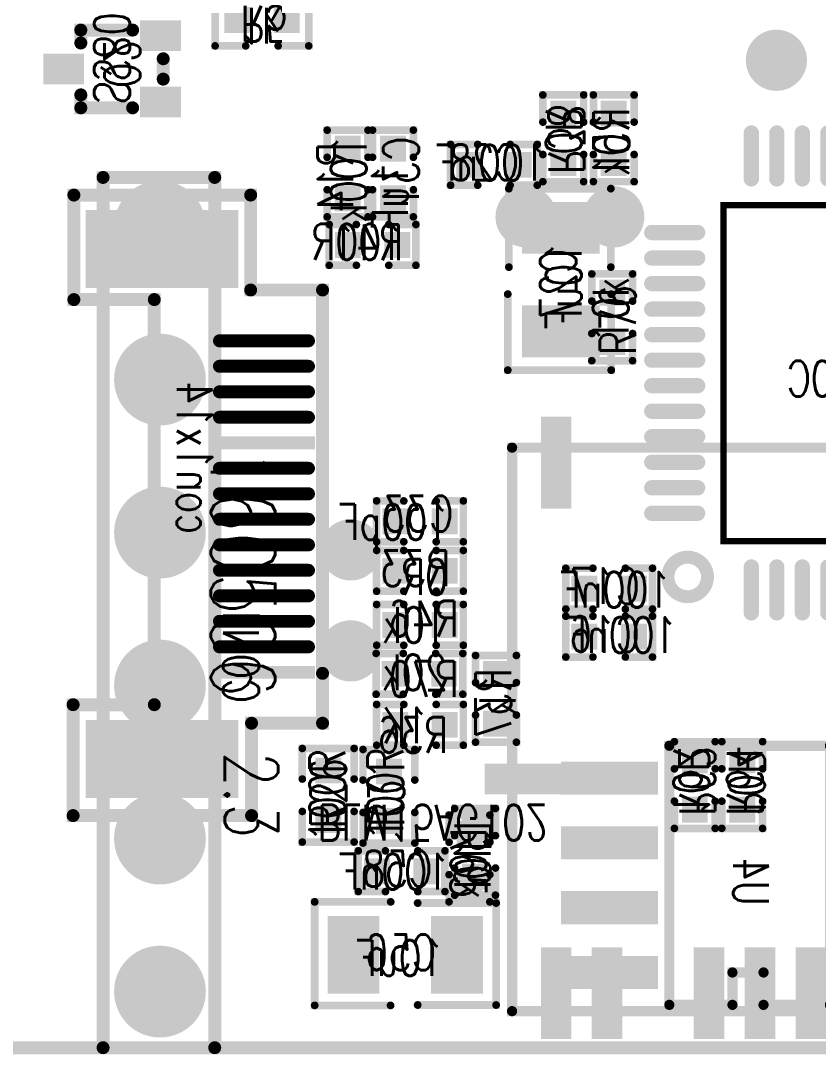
# Model space of a CAD drawing. Extents: x -6.6 to 41.3, y -7.6 to 70.2.
# Drawn here: x 1.83 to 17.47, y -6.35 to 13.92 of the extents above; entities that cross this region are included whole.
import ezdxf

# ---------------------------------------------------------------- set-up
doc = ezdxf.new("R2010")
doc.units = 0
for name, color, linetype in [('ATTRIBUTE_01', 176, 'CONTINUOUS'), ('ATTRIBUTE_04', 176, 'CONTINUOUS'), ('BOARD_OUTLINE_00', 254, 'CONTINUOUS'), ('DRIL_NPLTE_THRU_01', 176, 'CONTINUOUS'), ('DRIL_NPLTE_THRU_03', 23, 'CONTINUOUS'), ('DRIL_NPLTE_THRU_04', 96, 'CONTINUOUS'), ('DRIL_PLTE_THRU_01', 176, 'CONTINUOUS'), ('DRIL_PLTE_THRU_03', 23, 'CONTINUOUS'), ('DRIL_PLTE_THRU_04', 96, 'CONTINUOUS'), ('PADS_BOT', 3, 'CONTINUOUS'), ('PADS_INNER', 254, 'CONTINUOUS'), ('PADS_TOP', 254, 'CONTINUOUS'), ('PART_BOT_2DLINE_00', 4, 'CONTINUOUS'), ('PART_BOT_2DLINE_01', 6, 'CONTINUOUS'), ('PART_NAME_01', 176, 'CONTINUOUS'), ('PART_NAME_04', 176, 'CONTINUOUS'), ('PART_TOP_2DLINE_00', 2, 'CONTINUOUS'), ('PART_TOP_2DLINE_126', 2, 'CONTINUOUS'), ('TEXT_126', 1, 'CONTINUOUS')]:
    doc.layers.add(name, color=color, linetype=linetype)
doc.styles.add('W0$1', font='simplex', dxfattribs={"width": 0.75})
doc.styles.add('W0$15', font='simplex', dxfattribs={"width": 0.75})

# ---------------------------------------------------------------- blocks, each defined once
blk = doc.blocks.new('BOARD_140')
at = {"layer": 'BOARD_OUTLINE_00', "const_width": 0.254}
blk.add_lwpolyline([(-5.8, 2.92), (-5.8, -23.81), (-5.1, -23.81), (-5.1, -30.89), (-5.3, -30.89), (-5.3, -47.68), (-5.8, -48.18), (-5.8, -52.88), (-5.3, -53.38), (-5.3, -67.1), (29.7, -67.1), (29.7, -53.38), (30.3, -52.782), (30.3, -48.18), (29.7, -47.58), (29.7, -30.87), (29.53, -30.87), (29.53, -23.87), (30.3, -23.87), (30.3, 2.92)], dxfattribs=at)
blk = doc.blocks.new('SMOOTH_0$254')
at = {"const_width": 0.127}
blk.add_lwpolyline([(-0.0635, 0, 1), (0.0635, 0, 1)], format="xyb", close=True, dxfattribs=at)
blk = doc.blocks.new('PART_BODY_BOT_3')
at = {"layer": 'PART_BOT_2DLINE_01', "const_width": 0.254}
blk.add_lwpolyline([(-0.02032, 1.64846), (7.49554, 1.64846), (7.49554, 0.23876), (9.35736, 0.23876), (9.35736, -3.22834), (7.30758, -3.22834), (7.30758, -1.651), (-0.635, -1.651), (-0.635, -3.24358), (-2.80924, -3.24358), (-2.80924, 0.25654), (-0.99822, 0.25654), (-0.99822, 1.64846), (-0.02032, 1.64846)], dxfattribs=at)
at = {"layer": 'PART_BOT_2DLINE_01'}
for p in [(-0.99822, 1.64846), (-0.02032, 1.64846), (-0.02032, 1.64846), (7.49554, 1.64846), (-2.80924, 0.25654), (-0.99822, 0.25654), (7.49554, 0.23876), (9.35736, 0.23876), (-0.635, -1.651), (7.30758, -1.651), (-2.80924, -3.24358), (-0.635, -3.24358), (7.30758, -3.22834), (9.35736, -3.22834)]:
    blk.add_blockref('SMOOTH_0$254', p, dxfattribs=at)
blk = doc.blocks.new('DRIL_HOLE_0')
blk.add_lwpolyline([(0, 0, 1), (0, 0, 1)], format="xyb", close=True)
blk = doc.blocks.new('PAD_0')
blk.add_lwpolyline([(0, 0, 1), (0, 0, 1)], format="xyb", close=True)
blk = doc.blocks.new('PAD_1')
at = {"const_width": 0.254}
blk.add_lwpolyline([(-1, 0), (1, 0)], dxfattribs=at)
blk = doc.blocks.new('STK_BOT_14')
at = {"layer": 'DRIL_PLTE_THRU_01'}
blk.add_blockref('DRIL_HOLE_0', (0, 0), dxfattribs=at)
at = {"layer": 'DRIL_PLTE_THRU_03'}
blk.add_blockref('DRIL_HOLE_0', (0, 0), dxfattribs=at)
at = {"layer": 'DRIL_PLTE_THRU_04'}
blk.add_blockref('DRIL_HOLE_0', (0, 0), dxfattribs=at)
at = {"layer": 'PADS_BOT', "rotation": 90}
blk.add_blockref('PAD_1', (0, 0), dxfattribs=at)
at = {"layer": 'PADS_INNER'}
blk.add_blockref('PAD_0', (0, 0), dxfattribs=at)
at = {"layer": 'PADS_TOP'}
blk.add_blockref('PAD_0', (0, 0), dxfattribs=at)
blk = doc.blocks.new('PAD_2')
at = {"const_width": 0.127}
blk.add_lwpolyline([(-0.873, -0.0635), (0.873, -0.0635, 1), (0.873, 0.0635), (-0.873, 0.0635, 1)], format="xyb", close=True, dxfattribs=at)
blk = doc.blocks.new('STK_BOT_13')
at = {"layer": 'DRIL_PLTE_THRU_01'}
blk.add_blockref('DRIL_HOLE_0', (0, 0), dxfattribs=at)
at = {"layer": 'DRIL_PLTE_THRU_03'}
blk.add_blockref('DRIL_HOLE_0', (0, 0), dxfattribs=at)
at = {"layer": 'DRIL_PLTE_THRU_04'}
blk.add_blockref('DRIL_HOLE_0', (0, 0), dxfattribs=at)
at = {"layer": 'PADS_BOT', "rotation": 90}
blk.add_blockref('PAD_2', (0, 0), dxfattribs=at)
at = {"layer": 'PADS_INNER'}
blk.add_blockref('PAD_0', (0, 0), dxfattribs=at)
at = {"layer": 'PADS_TOP'}
blk.add_blockref('PAD_0', (0, 0), dxfattribs=at)
blk = doc.blocks.new('PAD_3')
at = {"const_width": 1.524}
blk.add_lwpolyline([(-1.5, 0), (1.5, 0)], dxfattribs=at)
blk = doc.blocks.new('STK_BOT_15')
at = {"layer": 'DRIL_PLTE_THRU_01'}
blk.add_blockref('DRIL_HOLE_0', (0, 0), dxfattribs=at)
at = {"layer": 'DRIL_PLTE_THRU_03'}
blk.add_blockref('DRIL_HOLE_0', (0, 0), dxfattribs=at)
at = {"layer": 'DRIL_PLTE_THRU_04'}
blk.add_blockref('DRIL_HOLE_0', (0, 0), dxfattribs=at)
at = {"layer": 'PADS_BOT', "rotation": 90}
blk.add_blockref('PAD_3', (0, 0), dxfattribs=at)
at = {"layer": 'PADS_INNER'}
blk.add_blockref('PAD_0', (0, 0), dxfattribs=at)
at = {"layer": 'PADS_TOP'}
blk.add_blockref('PAD_0', (0, 0), dxfattribs=at)
blk = doc.blocks.new('SYM_BOT_5')
for name, p in [('PART_BODY_BOT_3', (0, 0)), ('STK_BOT_14', (0, 0.5)), ('STK_BOT_14', (4.5, 0.5)), ('STK_BOT_13', (0.5, 0.5)), ('STK_BOT_13', (1, 0.5)), ('STK_BOT_13', (1.5, 0.5)), ('STK_BOT_13', (2, 0.5)), ('STK_BOT_13', (2.5, 0.5)), ('STK_BOT_13', (3, 0.5)), ('STK_BOT_13', (3.5, 0.5)), ('STK_BOT_13', (4, 0.5)), ('STK_BOT_13', (5, 0.5)), ('STK_BOT_13', (5.5, 0.5)), ('STK_BOT_13', (6, 0.5)), ('STK_BOT_13', (6.5, 0.5)), ('STK_BOT_15', (-1.7, -1.5)), ('STK_BOT_15', (8.3, -1.5))]:
    blk.add_blockref(name, p)
blk = doc.blocks.new('PART_BOT_0')
blk.add_blockref('SYM_BOT_5', (0, 0))
at = {"layer": 'ATTRIBUTE_04', "style": 'W0$1', "width": 0.75}
blk.add_text('con1x14', height=0.7, dxfattribs=at).set_placement((2.71, -1.21))
at = {"layer": 'PART_NAME_04', "style": 'W0$1', "width": 0.75}
blk.add_text('CON1', height=0.7, dxfattribs=at).set_placement((-0.6, -0.3))
blk = doc.blocks.new('SMOOTH_0$15')
at = {"const_width": 0.075}
blk.add_lwpolyline([(-0.0375, 0, 1), (0.0375, 0, 1)], format="xyb", close=True, dxfattribs=at)
blk = doc.blocks.new('PART_BODY_BOT_8')
at = {"layer": 'PART_BOT_2DLINE_00', "const_width": 0.15}
for points in [[(-0.3175, 0.4), (-0.85, 0.4), (-0.85, -0.4), (-0.3175, -0.4)], [(0.3175, 0.4), (0.85, 0.4), (0.85, -0.4), (0.3175, -0.4)]]:
    blk.add_lwpolyline(points, dxfattribs=at)
at = {"layer": 'PART_BOT_2DLINE_00'}
for p in [(-0.85, 0.4), (-0.3175, 0.4), (0.3175, 0.4), (0.85, 0.4), (-0.85, -0.4), (-0.3175, -0.4), (0.3175, -0.4), (0.85, -0.4)]:
    blk.add_blockref('SMOOTH_0$15', p, dxfattribs=at)
blk = doc.blocks.new('PAD_8')
at = {"const_width": 0.508}
blk.add_lwpolyline([(-0.254, 0), (0.254, 0)], dxfattribs=at)
blk = doc.blocks.new('STK_BOT_9')
at = {"layer": 'DRIL_PLTE_THRU_01'}
blk.add_blockref('DRIL_HOLE_0', (0, 0), dxfattribs=at)
at = {"layer": 'DRIL_PLTE_THRU_03'}
blk.add_blockref('DRIL_HOLE_0', (0, 0), dxfattribs=at)
at = {"layer": 'DRIL_PLTE_THRU_04'}
blk.add_blockref('DRIL_HOLE_0', (0, 0), dxfattribs=at)
at = {"layer": 'PADS_BOT'}
blk.add_blockref('PAD_8', (0, 0), dxfattribs=at)
at = {"layer": 'PADS_INNER'}
blk.add_blockref('PAD_0', (0, 0), dxfattribs=at)
at = {"layer": 'PADS_TOP'}
blk.add_blockref('PAD_0', (0, 0), dxfattribs=at)
blk = doc.blocks.new('SYM_BOT_10')
for name, p in [('PART_BODY_BOT_8', (0, 0)), ('STK_BOT_9', (-0.485, 0)), ('STK_BOT_9', (0.485, 0))]:
    blk.add_blockref(name, p)
blk = doc.blocks.new('PART_BOT_6')
blk.add_blockref('SYM_BOT_10', (0, 0))
at = {"layer": 'ATTRIBUTE_04', "style": 'W0$1', "width": 0.75}
blk.add_text('100nF', height=0.7, dxfattribs=at).set_placement((-1.34, -0.32))
at = {"layer": 'PART_NAME_04', "style": 'W0$1', "width": 0.75}
blk.add_text('C16', height=0.7, dxfattribs=at).set_placement((-0.6, -0.3))
blk = doc.blocks.new('PART_BOT_7')
blk.add_blockref('SYM_BOT_10', (0, 0))
at = {"layer": 'ATTRIBUTE_04', "style": 'W0$1', "width": 0.75}
blk.add_text('100nF', height=0.7, dxfattribs=at).set_placement((-1.22, -0.37))
at = {"layer": 'PART_NAME_04', "style": 'W0$1', "width": 0.75}
blk.add_text('C17', height=0.7, dxfattribs=at).set_placement((-0.6, -0.3))
blk = doc.blocks.new('PART_BOT_10')
blk.add_blockref('SYM_BOT_10', (0, 0))
at = {"layer": 'ATTRIBUTE_04', "style": 'W0$1', "width": 0.75}
blk.add_text('100nF', height=0.7, dxfattribs=at).set_placement((-1.04, -0.31))
at = {"layer": 'PART_NAME_04', "style": 'W0$1', "width": 0.75}
blk.add_text('C28', height=0.7, dxfattribs=at).set_placement((-0.49, -0.3))
blk = doc.blocks.new('PART_BOT_13')
blk.add_blockref('SYM_BOT_10', (0, 0))
at = {"layer": 'ATTRIBUTE_04', "style": 'W0$1', "width": 0.75}
blk.add_text('1uF', height=0.7, rotation=180, dxfattribs=at).set_placement((0.2, 0.29))
at = {"layer": 'PART_NAME_04', "style": 'W0$1', "width": 0.75}
blk.add_text('C31', height=0.7, rotation=180, dxfattribs=at).set_placement((0.72, 0.51))
blk = doc.blocks.new('PART_BOT_15')
blk.add_blockref('SYM_BOT_10', (0, 0))
at = {"layer": 'ATTRIBUTE_04', "style": 'W0$1', "width": 0.75}
blk.add_text('100pF', height=0.7, rotation=180, dxfattribs=at).set_placement((0.59, 0.36))
at = {"layer": 'PART_NAME_04', "style": 'W0$1', "width": 0.75}
blk.add_text('C33', height=0.7, rotation=180, dxfattribs=at).set_placement((0.65, 0.2))
blk = doc.blocks.new('PART_BODY_TOP_11')
at = {"layer": 'PART_TOP_2DLINE_00', "const_width": 0.15}
for points in [[(-0.3175, 0.508), (-0.9175, 0.508), (-0.9175, -0.508), (-0.3175, -0.508)], [(0.3175, 0.508), (0.9175, 0.508), (0.9175, -0.508), (0.3175, -0.508)]]:
    blk.add_lwpolyline(points, dxfattribs=at)
at = {"layer": 'PART_TOP_2DLINE_00'}
for p in [(-0.9175, 0.508), (-0.3175, 0.508), (0.3175, 0.508), (0.9175, 0.508), (-0.9175, -0.508), (-0.3175, -0.508), (0.3175, -0.508), (0.9175, -0.508)]:
    blk.add_blockref('SMOOTH_0$15', p, dxfattribs=at)
blk = doc.blocks.new('STK_TOP_9')
at = {"layer": 'DRIL_PLTE_THRU_01'}
blk.add_blockref('DRIL_HOLE_0', (0, 0), dxfattribs=at)
at = {"layer": 'DRIL_PLTE_THRU_03'}
blk.add_blockref('DRIL_HOLE_0', (0, 0), dxfattribs=at)
at = {"layer": 'DRIL_PLTE_THRU_04'}
blk.add_blockref('DRIL_HOLE_0', (0, 0), dxfattribs=at)
at = {"layer": 'PADS_BOT'}
blk.add_blockref('PAD_0', (0, 0), dxfattribs=at)
at = {"layer": 'PADS_INNER'}
blk.add_blockref('PAD_0', (0, 0), dxfattribs=at)
at = {"layer": 'PADS_TOP'}
blk.add_blockref('PAD_8', (0, 0), dxfattribs=at)
blk = doc.blocks.new('SYM_TOP_13')
for name, p in [('PART_BODY_TOP_11', (0, 0)), ('STK_TOP_9', (-0.485, 0)), ('STK_TOP_9', (0.485, 0))]:
    blk.add_blockref(name, p)
blk = doc.blocks.new('PART_TOP_37')
blk.add_blockref('SYM_TOP_13', (0, 0))
at = {"layer": 'ATTRIBUTE_01', "style": 'W0$1', "width": 0.75}
blk.add_text('100R', height=0.7, rotation=180, dxfattribs=at).set_placement((0.92, 0.33))
at = {"layer": 'PART_NAME_01', "style": 'W0$1', "width": 0.75}
blk.add_text('R26', height=0.7, rotation=180, dxfattribs=at).set_placement((0.65, 0.35))
blk = doc.blocks.new('PART_TOP_38')
blk.add_blockref('SYM_TOP_13', (0, 0))
at = {"layer": 'ATTRIBUTE_01', "style": 'W0$1', "width": 0.75}
blk.add_text('100R', height=0.7, rotation=180, dxfattribs=at).set_placement((0.87, 0.28))
at = {"layer": 'PART_NAME_01', "style": 'W0$1', "width": 0.75}
blk.add_text('R31', height=0.7, rotation=180, dxfattribs=at).set_placement((0.6, 0.3))
blk = doc.blocks.new('PART_BODY_BOT_11')
at = {"layer": 'PART_BOT_2DLINE_00', "const_width": 0.15}
for points in [[(-0.3175, 0.508), (-0.9175, 0.508), (-0.9175, -0.508), (-0.3175, -0.508)], [(0.3175, 0.508), (0.9175, 0.508), (0.9175, -0.508), (0.3175, -0.508)]]:
    blk.add_lwpolyline(points, dxfattribs=at)
at = {"layer": 'PART_BOT_2DLINE_00'}
for p in [(-0.9175, 0.508), (-0.3175, 0.508), (0.3175, 0.508), (0.9175, 0.508), (-0.9175, -0.508), (-0.3175, -0.508), (0.3175, -0.508), (0.9175, -0.508)]:
    blk.add_blockref('SMOOTH_0$15', p, dxfattribs=at)
blk = doc.blocks.new('SYM_BOT_13')
for name, p in [('PART_BODY_BOT_11', (0, 0)), ('STK_BOT_9', (-0.485, 0)), ('STK_BOT_9', (0.485, 0))]:
    blk.add_blockref(name, p)
blk = doc.blocks.new('PART_BOT_39')
blk.add_blockref('SYM_BOT_13', (0, 0))
at = {"layer": 'ATTRIBUTE_04', "style": 'W0$1', "width": 0.75}
blk.add_text('1k', height=0.7, rotation=180, dxfattribs=at).set_placement((0.45, 0.24))
at = {"layer": 'PART_NAME_04', "style": 'W0$1', "width": 0.75}
blk.add_text('R5', height=0.7, rotation=180, dxfattribs=at).set_placement((0.42, 0.28))
blk = doc.blocks.new('SMOOTH_0$2')
at = {"const_width": 0.1}
blk.add_lwpolyline([(-0.05, 0, 1), (0.05, 0, 1)], format="xyb", close=True, dxfattribs=at)
blk = doc.blocks.new('PART_BODY_BOT_15')
at = {"layer": 'PART_BOT_2DLINE_00', "const_width": 0.2}
blk.add_lwpolyline([(-2.54, -1.55), (2.54, -1.55), (2.54, 1.6), (-2.54, 1.6), (-2.54, 0.2976), (-1.905, 0.2976), (-1.905, -0.312), (-2.54, -0.312)], close=True, dxfattribs=at)
at = {"layer": 'PART_BOT_2DLINE_00'}
for p in [(-2.54, 1.6), (2.54, 1.6), (-2.54, 0.2976), (-1.905, 0.2976), (-2.54, -0.312), (-1.905, -0.312), (-2.54, -1.55), (2.54, -1.55)]:
    blk.add_blockref('SMOOTH_0$2', p, dxfattribs=at)
blk = doc.blocks.new('PAD_11')
at = {"const_width": 0.65}
blk.add_lwpolyline([(-0.95, 0), (0.95, 0)], dxfattribs=at)
blk = doc.blocks.new('STK_BOT_31')
at = {"layer": 'DRIL_NPLTE_THRU_01'}
blk.add_blockref('DRIL_HOLE_0', (0, 0), dxfattribs=at)
at = {"layer": 'DRIL_NPLTE_THRU_03'}
blk.add_blockref('DRIL_HOLE_0', (0, 0), dxfattribs=at)
at = {"layer": 'DRIL_NPLTE_THRU_04'}
blk.add_blockref('DRIL_HOLE_0', (0, 0), dxfattribs=at)
at = {"layer": 'PADS_BOT', "rotation": 90}
blk.add_blockref('PAD_11', (0, 0), dxfattribs=at)
at = {"layer": 'PADS_INNER'}
blk.add_blockref('PAD_0', (0, 0), dxfattribs=at)
at = {"layer": 'PADS_TOP'}
blk.add_blockref('PAD_0', (0, 0), dxfattribs=at)
blk = doc.blocks.new('SYM_BOT_17')
for name, p in [('STK_BOT_31', (-1.905, 2.725)), ('STK_BOT_31', (-0.635, 2.725)), ('STK_BOT_31', (0.635, 2.725)), ('STK_BOT_31', (1.905, 2.725)), ('PART_BODY_BOT_15', (0, 0)), ('STK_BOT_31', (-1.905, -2.725)), ('STK_BOT_31', (-0.635, -2.725)), ('STK_BOT_31', (0.635, -2.725)), ('STK_BOT_31', (1.905, -2.725))]:
    blk.add_blockref(name, p)
blk = doc.blocks.new('PART_BOT_42')
blk.add_blockref('SYM_BOT_17', (0, 0))
at = {"layer": 'PART_NAME_04', "style": 'W0$1', "width": 0.75}
blk.add_text('U4', height=0.7, dxfattribs=at).set_placement((-0.6, -0.3))
blk = doc.blocks.new('SMOOTH_0$125')
at = {"const_width": 0.0625}
blk.add_lwpolyline([(-0.03125, 0, 1), (0.03125, 0, 1)], format="xyb", close=True, dxfattribs=at)
blk = doc.blocks.new('PART_BODY_BOT_18')
at = {"layer": 'PART_BOT_2DLINE_00', "const_width": 0.254}
blk.add_lwpolyline([(-4.388, 4, 1), (-3.612, 4, 1)], format="xyb", close=True, dxfattribs=at)
at = {"layer": 'PART_BOT_2DLINE_00', "const_width": 0.125}
blk.add_lwpolyline([(-3.3, 3.3), (3.3, 3.3), (3.3, -3.29), (-3.3, -3.29)], close=True, dxfattribs=at)
at = {"layer": 'PART_BOT_2DLINE_00'}
for p in [(-3.3, 3.3), (3.3, 3.3), (-3.3, -3.29), (3.3, -3.29)]:
    blk.add_blockref('SMOOTH_0$125', p, dxfattribs=at)
blk = doc.blocks.new('PAD_14')
at = {"const_width": 0.15}
blk.add_lwpolyline([(-0.45, -0.075), (0.45, -0.075, 1), (0.45, 0.075), (-0.45, 0.075, 1)], format="xyb", close=True, dxfattribs=at)
blk = doc.blocks.new('STK_BOT_137')
at = {"layer": 'DRIL_PLTE_THRU_01'}
blk.add_blockref('DRIL_HOLE_0', (0, 0), dxfattribs=at)
at = {"layer": 'DRIL_PLTE_THRU_03'}
blk.add_blockref('DRIL_HOLE_0', (0, 0), dxfattribs=at)
at = {"layer": 'DRIL_PLTE_THRU_04'}
blk.add_blockref('DRIL_HOLE_0', (0, 0), dxfattribs=at)
at = {"layer": 'PADS_BOT'}
blk.add_blockref('PAD_14', (0, 0), dxfattribs=at)
at = {"layer": 'PADS_INNER'}
blk.add_blockref('PAD_0', (0, 0), dxfattribs=at)
at = {"layer": 'PADS_TOP'}
blk.add_blockref('PAD_0', (0, 0), dxfattribs=at)
blk = doc.blocks.new('STK_BOT_136')
at = {"layer": 'DRIL_PLTE_THRU_01'}
blk.add_blockref('DRIL_HOLE_0', (0, 0), dxfattribs=at)
at = {"layer": 'DRIL_PLTE_THRU_03'}
blk.add_blockref('DRIL_HOLE_0', (0, 0), dxfattribs=at)
at = {"layer": 'DRIL_PLTE_THRU_04'}
blk.add_blockref('DRIL_HOLE_0', (0, 0), dxfattribs=at)
at = {"layer": 'PADS_BOT', "rotation": 90}
blk.add_blockref('PAD_14', (0, 0), dxfattribs=at)
at = {"layer": 'PADS_INNER'}
blk.add_blockref('PAD_0', (0, 0), dxfattribs=at)
at = {"layer": 'PADS_TOP'}
blk.add_blockref('PAD_0', (0, 0), dxfattribs=at)
blk = doc.blocks.new('SYM_BOT_20')
for name, p in [('STK_BOT_136', (-2.75209, 4.2545)), ('STK_BOT_136', (-2.25171, 4.2545)), ('STK_BOT_136', (-1.75133, 4.2545)), ('STK_BOT_136', (-1.25095, 4.2545)), ('STK_BOT_136', (-0.75057, 4.2545)), ('STK_BOT_136', (-0.25019, 4.2545)), ('STK_BOT_136', (0.25019, 4.2545)), ('STK_BOT_136', (0.75057, 4.2545)), ('STK_BOT_136', (1.25095, 4.2545)), ('STK_BOT_136', (1.75133, 4.2545)), ('STK_BOT_136', (2.25171, 4.2545)), ('STK_BOT_136', (2.75209, 4.2545)), ('PART_BODY_BOT_18', (0, 0)), ('STK_BOT_137', (-4.2545, 2.75209)), ('STK_BOT_137', (4.2545, 2.75209)), ('STK_BOT_137', (-4.2545, 2.25171)), ('STK_BOT_137', (4.2545, 2.25171)), ('STK_BOT_137', (-4.2545, 1.75133)), ('STK_BOT_137', (4.2545, 1.75133)), ('STK_BOT_137', (-4.2545, 1.25095)), ('STK_BOT_137', (4.2545, 1.25095)), ('STK_BOT_137', (-4.2545, 0.75057)), ('STK_BOT_137', (4.2545, 0.75057)), ('STK_BOT_137', (-4.2545, 0.25019)), ('STK_BOT_137', (4.2545, 0.25019)), ('STK_BOT_137', (-4.2545, -0.25019)), ('STK_BOT_137', (4.2545, -0.25019)), ('STK_BOT_137', (-4.2545, -0.75057)), ('STK_BOT_137', (4.2545, -0.75057)), ('STK_BOT_137', (-4.2545, -1.25095)), ('STK_BOT_137', (4.2545, -1.25095)), ('STK_BOT_137', (-4.2545, -1.75133)), ('STK_BOT_137', (4.2545, -1.75133)), ('STK_BOT_137', (-4.2545, -2.25171)), ('STK_BOT_137', (4.2545, -2.25171)), ('STK_BOT_137', (-4.2545, -2.75209)), ('STK_BOT_137', (4.2545, -2.75209)), ('STK_BOT_136', (-2.75209, -4.2545)), ('STK_BOT_136', (-2.25171, -4.2545)), ('STK_BOT_136', (-1.75133, -4.2545)), ('STK_BOT_136', (-1.25095, -4.2545)), ('STK_BOT_136', (-0.75057, -4.2545)), ('STK_BOT_136', (-0.25019, -4.2545)), ('STK_BOT_136', (0.25019, -4.2545)), ('STK_BOT_136', (0.75057, -4.2545)), ('STK_BOT_136', (1.25095, -4.2545)), ('STK_BOT_136', (1.75133, -4.2545)), ('STK_BOT_136', (2.25171, -4.2545)), ('STK_BOT_136', (2.75209, -4.2545))]:
    blk.add_blockref(name, p)
blk = doc.blocks.new('PART_BOT_45')
blk.add_blockref('SYM_BOT_20', (0, 0))
at = {"layer": 'ATTRIBUTE_04', "style": 'W0$1', "width": 0.75}
blk.add_text('STM32F050C', height=0.7, rotation=180, dxfattribs=at).set_placement((2.42, 0.46))
at = {"layer": 'PART_NAME_04', "style": 'W0$1', "width": 0.75}
blk.add_text('U1', height=0.7, rotation=180, dxfattribs=at).set_placement((0.24, -0.03))
blk = doc.blocks.new('PAD_15')
at = {"const_width": 0.6}
blk.add_lwpolyline([(0, -0.3, 1), (0, 0.3, 1)], format="xyb", close=True, dxfattribs=at)
blk = doc.blocks.new('STK_TOP_34')
at = {"layer": 'DRIL_PLTE_THRU_01'}
blk.add_blockref('DRIL_HOLE_0', (0, 0), dxfattribs=at)
at = {"layer": 'DRIL_PLTE_THRU_03'}
blk.add_blockref('DRIL_HOLE_0', (0, 0), dxfattribs=at)
at = {"layer": 'DRIL_PLTE_THRU_04'}
blk.add_blockref('DRIL_HOLE_0', (0, 0), dxfattribs=at)
at = {"layer": 'PADS_BOT'}
blk.add_blockref('PAD_0', (0, 0), dxfattribs=at)
at = {"layer": 'PADS_INNER'}
blk.add_blockref('PAD_0', (0, 0), dxfattribs=at)
at = {"layer": 'PADS_TOP'}
blk.add_blockref('PAD_15', (0, 0), dxfattribs=at)
blk = doc.blocks.new('SYM_TOP_21')
blk.add_blockref('STK_TOP_34', (0, 0))
blk = doc.blocks.new('PART_TOP_46')
blk.add_blockref('SYM_TOP_21', (0, 0))
blk = doc.blocks.new('PART_BOT_65')
blk.add_blockref('SYM_BOT_10', (0, 0))
at = {"layer": 'ATTRIBUTE_04', "style": 'W0$1', "width": 0.75}
blk.add_text('100k', height=0.7, dxfattribs=at).set_placement((-0.77, -0.37))
at = {"layer": 'PART_NAME_04', "style": 'W0$1', "width": 0.75}
blk.add_text('R14', height=0.7, dxfattribs=at).set_placement((-0.61, -0.11))
blk = doc.blocks.new('PART_BOT_73')
blk.add_blockref('SYM_BOT_10', (0, 0))
at = {"layer": 'ATTRIBUTE_04', "style": 'W0$1', "width": 0.75}
blk.add_text('0R', height=0.7, dxfattribs=at).set_placement((-0.55, -0.47))
at = {"layer": 'PART_NAME_04', "style": 'W0$1', "width": 0.75}
blk.add_text('R33', height=0.7, dxfattribs=at).set_placement((-0.6, -0.3))
blk = doc.blocks.new('PART_BOT_74')
blk.add_blockref('SYM_BOT_10', (0, 0))
at = {"layer": 'ATTRIBUTE_04', "style": 'W0$1', "width": 0.75}
blk.add_text('1K', height=0.7, rotation=180, dxfattribs=at).set_placement((0.18, 0.36))
at = {"layer": 'PART_NAME_04', "style": 'W0$1', "width": 0.75}
blk.add_text('R36', height=0.7, rotation=180, dxfattribs=at).set_placement((0.55, 0.55))
blk = doc.blocks.new('PART_BOT_75')
blk.add_blockref('SYM_BOT_10', (0, 0))
at = {"layer": 'ATTRIBUTE_04', "style": 'W0$1', "width": 0.75}
blk.add_text('1k', height=0.7, dxfattribs=at).set_placement((-0.51, -0.38))
at = {"layer": 'PART_NAME_04', "style": 'W0$1', "width": 0.75}
blk.add_text('R37', height=0.7, dxfattribs=at).set_placement((-0.6, -0.3))
blk = doc.blocks.new('PART_BOT_76')
blk.add_blockref('SYM_BOT_10', (0, 0))
at = {"layer": 'ATTRIBUTE_04', "style": 'W0$1', "width": 0.75}
blk.add_text('0R', height=0.7, rotation=180, dxfattribs=at).set_placement((0.32, 0.34))
at = {"layer": 'PART_NAME_04', "style": 'W0$1', "width": 0.75}
blk.add_text('R38', height=0.7, rotation=180, dxfattribs=at).set_placement((0.7, 0.29))
blk = doc.blocks.new('PART_BOT_78')
blk.add_blockref('SYM_BOT_10', (0, 0))
at = {"layer": 'ATTRIBUTE_04', "style": 'W0$1', "width": 0.75}
blk.add_text('10k', height=0.7, rotation=180, dxfattribs=at).set_placement((0.55, 0.35))
at = {"layer": 'PART_NAME_04', "style": 'W0$1', "width": 0.75}
blk.add_text('R46', height=0.7, rotation=180, dxfattribs=at).set_placement((0.76, 0.23))
blk = doc.blocks.new('PART_BOT_88')
blk.add_blockref('SYM_BOT_10', (0, 0))
at = {"layer": 'ATTRIBUTE_04', "style": 'W0$1', "width": 0.75}
blk.add_text('20k', height=0.7, rotation=180, dxfattribs=at).set_placement((0.55, 0.32))
at = {"layer": 'PART_NAME_04', "style": 'W0$1', "width": 0.75}
blk.add_text('R70', height=0.7, rotation=180, dxfattribs=at).set_placement((0.77, 0.45))
blk = doc.blocks.new('PART_BODY_TOP_27')
at = {"layer": 'PART_TOP_2DLINE_126', "const_width": 0.254}
blk.add_lwpolyline([(-1.11598, 0.96266), (1.07402, 0.96266), (1.07402, -16.1), (-1.11598, -16.1)], close=True, dxfattribs=at)
at = {"layer": 'PART_TOP_2DLINE_126'}
for p in [(-1.11598, 0.96266), (1.07402, 0.96266), (-1.11598, -16.1), (1.07402, -16.1)]:
    blk.add_blockref('SMOOTH_0$254', p, dxfattribs=at)
blk = doc.blocks.new('PAD_24')
at = {"const_width": 0.9}
blk.add_lwpolyline([(0, -0.45, 1), (0, 0.45, 1)], format="xyb", close=True, dxfattribs=at)
blk = doc.blocks.new('STK_TOP_19')
at = {"layer": 'DRIL_PLTE_THRU_01'}
blk.add_blockref('DRIL_HOLE_0', (0, 0), dxfattribs=at)
at = {"layer": 'DRIL_PLTE_THRU_03'}
blk.add_blockref('DRIL_HOLE_0', (0, 0), dxfattribs=at)
at = {"layer": 'DRIL_PLTE_THRU_04'}
blk.add_blockref('DRIL_HOLE_0', (0, 0), dxfattribs=at)
at = {"layer": 'PADS_BOT'}
blk.add_blockref('PAD_0', (0, 0), dxfattribs=at)
at = {"layer": 'PADS_INNER'}
blk.add_blockref('PAD_0', (0, 0), dxfattribs=at)
at = {"layer": 'PADS_TOP'}
blk.add_blockref('PAD_24', (0, 0), dxfattribs=at)
blk = doc.blocks.new('SYM_TOP_29')
for name, p in [('PART_BODY_TOP_27', (0, 0)), ('STK_TOP_19', (0, 0)), ('STK_TOP_19', (0, -3)), ('STK_TOP_19', (0, -6)), ('STK_TOP_19', (0, -9)), ('STK_TOP_19', (0, -12)), ('STK_TOP_19', (0, -15))]:
    blk.add_blockref(name, p)
blk = doc.blocks.new('PART_TOP_99')
blk.add_blockref('SYM_TOP_29', (0, 0))
blk = doc.blocks.new('PART_TOP_101')
blk.add_blockref('SYM_TOP_21', (0, 0))
blk = doc.blocks.new('PART_TOP_102')
blk.add_blockref('SYM_TOP_21', (0, 0))
blk = doc.blocks.new('PART_BOT_111')
blk.add_blockref('SYM_BOT_10', (0, 0))
at = {"layer": 'ATTRIBUTE_04', "style": 'W0$1', "width": 0.75}
blk.add_text('100R', height=0.7, dxfattribs=at).set_placement((-0.62, -0.29))
at = {"layer": 'PART_NAME_04', "style": 'W0$1', "width": 0.75}
blk.add_text('R41', height=0.7, dxfattribs=at).set_placement((-0.6, -0.3))
blk = doc.blocks.new('PAD_32')
at = {"const_width": 4}
blk.add_lwpolyline([(-2, 0), (2, 0)], dxfattribs=at)
blk = doc.blocks.new('STK_BOT_290')
at = {"layer": 'DRIL_NPLTE_THRU_01'}
blk.add_blockref('DRIL_HOLE_0', (0, 0), dxfattribs=at)
at = {"layer": 'DRIL_NPLTE_THRU_03'}
blk.add_blockref('DRIL_HOLE_0', (0, 0), dxfattribs=at)
at = {"layer": 'DRIL_NPLTE_THRU_04'}
blk.add_blockref('DRIL_HOLE_0', (0, 0), dxfattribs=at)
at = {"layer": 'PADS_BOT'}
blk.add_blockref('PAD_32', (0, 0), dxfattribs=at)
at = {"layer": 'PADS_INNER'}
blk.add_blockref('PAD_0', (0, 0), dxfattribs=at)
at = {"layer": 'PADS_TOP'}
blk.add_blockref('PAD_0', (0, 0), dxfattribs=at)
blk = doc.blocks.new('SYM_BOT_52')
blk.add_blockref('STK_BOT_290', (0, 0))
blk = doc.blocks.new('PART_BOT_157')
blk.add_blockref('SYM_BOT_52', (0, 0))
at = {"layer": 'PART_NAME_04', "style": 'W0$1', "width": 0.75}
blk.add_text('T10', height=0.7, dxfattribs=at).set_placement((-0.6, -0.3))
blk = doc.blocks.new('PART_BOT_166')
blk.add_blockref('SYM_BOT_10', (0, 0))
at = {"layer": 'ATTRIBUTE_04', "style": 'W0$1', "width": 0.75}
blk.add_text('10k', height=0.7, dxfattribs=at).set_placement((-0.55, -0.3))
at = {"layer": 'PART_NAME_04', "style": 'W0$1', "width": 0.75}
blk.add_text('R51', height=0.7, dxfattribs=at).set_placement((-0.6, -0.3))
blk = doc.blocks.new('PART_BODY_TOP_157')
at = {"layer": 'PART_TOP_2DLINE_00', "const_width": 0.2}
blk.add_lwpolyline([(-12.049, -5.495), (5.864, -5.495), (5.864, 5.554), (-12.049, 5.554)], close=True, dxfattribs=at)
at = {"layer": 'PART_TOP_2DLINE_00'}
for p in [(-12.049, 5.554), (5.864, 5.554), (-12.049, -5.495), (5.864, -5.495)]:
    blk.add_blockref('SMOOTH_0$2', p, dxfattribs=at)
blk = doc.blocks.new('PAD_35')
at = {"const_width": 0.6}
blk.add_lwpolyline([(-0.9, 0), (0.9, 0)], dxfattribs=at)
blk = doc.blocks.new('STK_TOP_345')
at = {"layer": 'DRIL_NPLTE_THRU_01'}
blk.add_blockref('DRIL_HOLE_0', (0, 0), dxfattribs=at)
at = {"layer": 'DRIL_NPLTE_THRU_03'}
blk.add_blockref('DRIL_HOLE_0', (0, 0), dxfattribs=at)
at = {"layer": 'DRIL_NPLTE_THRU_04'}
blk.add_blockref('DRIL_HOLE_0', (0, 0), dxfattribs=at)
at = {"layer": 'PADS_BOT'}
blk.add_blockref('PAD_0', (0, 0), dxfattribs=at)
at = {"layer": 'PADS_INNER'}
blk.add_blockref('PAD_0', (0, 0), dxfattribs=at)
at = {"layer": 'PADS_TOP', "rotation": 90}
blk.add_blockref('PAD_35', (0, 0), dxfattribs=at)
blk = doc.blocks.new('STK_TOP_346')
at = {"layer": 'DRIL_NPLTE_THRU_01'}
blk.add_blockref('DRIL_HOLE_0', (0, 0), dxfattribs=at)
at = {"layer": 'DRIL_NPLTE_THRU_03'}
blk.add_blockref('DRIL_HOLE_0', (0, 0), dxfattribs=at)
at = {"layer": 'DRIL_NPLTE_THRU_04'}
blk.add_blockref('DRIL_HOLE_0', (0, 0), dxfattribs=at)
at = {"layer": 'PADS_BOT'}
blk.add_blockref('PAD_0', (0, 0), dxfattribs=at)
at = {"layer": 'PADS_INNER'}
blk.add_blockref('PAD_0', (0, 0), dxfattribs=at)
at = {"layer": 'PADS_TOP'}
blk.add_blockref('PAD_35', (0, 0), dxfattribs=at)
blk = doc.blocks.new('SYM_TOP_55')
for name, p in [('STK_TOP_345', (-5, 5.2)), ('STK_TOP_345', (-4, 5.2)), ('STK_TOP_345', (-1, 5.2)), ('STK_TOP_345', (0, 5.2)), ('STK_TOP_345', (1, 5.2)), ('STK_TOP_345', (2, 5.2)), ('STK_TOP_345', (4, 5.2)), ('STK_TOP_345', (5, 5.2)), ('PART_BODY_TOP_157', (0, 0)), ('STK_TOP_346', (5.5, 1)), ('STK_TOP_345', (-5, -5.2)), ('STK_TOP_345', (-4, -5.2)), ('STK_TOP_345', (5, -5.2))]:
    blk.add_blockref(name, p)
blk = doc.blocks.new('PART_TOP_167')
blk.add_blockref('SYM_TOP_55', (0, 0))
at = {"layer": 'PART_NAME_01', "style": 'W0$1', "width": 0.75}
blk.add_text('U7', height=0.7, rotation=180, dxfattribs=at).set_placement((-1.73, 0.43))
blk = doc.blocks.new('PART_BOT_168')
blk.add_blockref('SYM_BOT_10', (0, 0))
at = {"layer": 'ATTRIBUTE_04', "style": 'W0$1', "width": 0.75}
blk.add_text('100nF', height=0.7, dxfattribs=at).set_placement((-0.95, -0.36))
at = {"layer": 'PART_NAME_04', "style": 'W0$1', "width": 0.75}
blk.add_text('C58', height=0.7, dxfattribs=at).set_placement((-0.6, -0.3))
blk = doc.blocks.new('PART_BOT_172')
blk.add_blockref('SYM_BOT_10', (0, 0))
at = {"layer": 'ATTRIBUTE_04', "style": 'W0$1', "width": 0.75}
blk.add_text('10R', height=0.7, dxfattribs=at).set_placement((-0.63, -0.42))
at = {"layer": 'PART_NAME_04', "style": 'W0$1', "width": 0.75}
blk.add_text('R62', height=0.7, dxfattribs=at).set_placement((-0.6, -0.3))
blk = doc.blocks.new('PART_BOT_173')
blk.add_blockref('SYM_BOT_10', (0, 0))
at = {"layer": 'ATTRIBUTE_04', "style": 'W0$1', "width": 0.75}
blk.add_text('10R', height=0.7, dxfattribs=at).set_placement((-0.68, -0.26))
at = {"layer": 'PART_NAME_04', "style": 'W0$1', "width": 0.75}
blk.add_text('R64', height=0.7, dxfattribs=at).set_placement((-0.6, -0.3))
blk = doc.blocks.new('PART_BODY_TOP_8')
at = {"layer": 'PART_TOP_2DLINE_00', "const_width": 0.15}
for points in [[(-0.3175, 0.4), (-0.85, 0.4), (-0.85, -0.4), (-0.3175, -0.4)], [(0.3175, 0.4), (0.85, 0.4), (0.85, -0.4), (0.3175, -0.4)]]:
    blk.add_lwpolyline(points, dxfattribs=at)
at = {"layer": 'PART_TOP_2DLINE_00'}
for p in [(-0.85, 0.4), (-0.3175, 0.4), (0.3175, 0.4), (0.85, 0.4), (-0.85, -0.4), (-0.3175, -0.4), (0.3175, -0.4), (0.85, -0.4)]:
    blk.add_blockref('SMOOTH_0$15', p, dxfattribs=at)
blk = doc.blocks.new('SYM_TOP_10')
for name, p in [('PART_BODY_TOP_8', (0, 0)), ('STK_TOP_9', (-0.485, 0)), ('STK_TOP_9', (0.485, 0))]:
    blk.add_blockref(name, p)
blk = doc.blocks.new('PART_TOP_174')
blk.add_blockref('SYM_TOP_10', (0, 0))
at = {"layer": 'ATTRIBUTE_01', "style": 'W0$1', "width": 0.75}
blk.add_text('10k', height=0.7, dxfattribs=at).set_placement((-0.48, -0.29))
at = {"layer": 'PART_NAME_01', "style": 'W0$1', "width": 0.75}
blk.add_text('R65', height=0.7, dxfattribs=at).set_placement((-0.6, -0.37))
blk = doc.blocks.new('PART_TOP_178')
blk.add_blockref('SYM_TOP_10', (0, 0))
at = {"layer": 'ATTRIBUTE_01', "style": 'W0$1', "width": 0.75}
blk.add_text('10k', height=0.7, dxfattribs=at).set_placement((-0.5, -0.32))
at = {"layer": 'PART_NAME_01', "style": 'W0$1', "width": 0.75}
blk.add_text('R76', height=0.7, dxfattribs=at).set_placement((-0.74, -0.46))
blk = doc.blocks.new('PART_TOP_179')
blk.add_blockref('SYM_TOP_21', (0, 0))
blk = doc.blocks.new('PART_TOP_180')
blk.add_blockref('SYM_TOP_21', (0, 0))
blk = doc.blocks.new('PART_BOT_183')
blk.add_blockref('SYM_BOT_10', (0, 0))
at = {"layer": 'ATTRIBUTE_04', "style": 'W0$1', "width": 0.75}
blk.add_text('BLM15AG102', height=0.7, rotation=270, dxfattribs=at).set_placement((-0.92, 3.09))
at = {"layer": 'PART_NAME_04', "style": 'W0$1', "width": 0.75}
blk.add_text('L16', height=0.7, dxfattribs=at).set_placement((-0.6, -0.3))
blk = doc.blocks.new('SMOOTH_0$1524')
at = {"const_width": 0.0762}
blk.add_lwpolyline([(-0.0381, 0, 1), (0.0381, 0, 1)], format="xyb", close=True, dxfattribs=at)
blk = doc.blocks.new('PART_BODY_BOT_10')
at = {"layer": 'PART_BOT_2DLINE_00', "const_width": 0.1524}
for points in [[(-0.24384, 1.016), (-1.78308, 1.016), (-1.78308, -0.98298), (-0.24384, -0.98298)], [(0.28448, 1.03886), (1.77546, 1.03886), (1.77546, -0.9906), (0.28702, -0.9906)]]:
    blk.add_lwpolyline(points, dxfattribs=at)
at = {"layer": 'PART_BOT_2DLINE_00'}
for p in [(-1.78308, 1.016), (-0.24384, 1.016), (0.28448, 1.03886), (1.77546, 1.03886), (-1.78308, -0.98298), (-0.24384, -0.98298), (0.28702, -0.9906), (1.77546, -0.9906)]:
    blk.add_blockref('SMOOTH_0$1524', p, dxfattribs=at)
blk = doc.blocks.new('PAD_21')
at = {"const_width": 1.016}
blk.add_lwpolyline([(-0.762, 0), (0.762, 0)], dxfattribs=at)
blk = doc.blocks.new('STK_BOT_54')
at = {"layer": 'DRIL_PLTE_THRU_01'}
blk.add_blockref('DRIL_HOLE_0', (0, 0), dxfattribs=at)
at = {"layer": 'DRIL_PLTE_THRU_03'}
blk.add_blockref('DRIL_HOLE_0', (0, 0), dxfattribs=at)
at = {"layer": 'DRIL_PLTE_THRU_04'}
blk.add_blockref('DRIL_HOLE_0', (0, 0), dxfattribs=at)
at = {"layer": 'PADS_BOT', "rotation": 90}
blk.add_blockref('PAD_21', (0, 0), dxfattribs=at)
at = {"layer": 'PADS_INNER'}
blk.add_blockref('PAD_0', (0, 0), dxfattribs=at)
at = {"layer": 'PADS_TOP'}
blk.add_blockref('PAD_0', (0, 0), dxfattribs=at)
blk = doc.blocks.new('SYM_BOT_12')
for name, p in [('STK_BOT_54', (-1.016, 0)), ('STK_BOT_54', (1.016, 0)), ('PART_BODY_BOT_10', (0, 0))]:
    blk.add_blockref(name, p)
blk = doc.blocks.new('PART_BOT_196')
blk.add_blockref('SYM_BOT_12', (0, 0))
at = {"layer": 'ATTRIBUTE_04', "style": 'W0$1', "width": 0.75}
blk.add_text('10uF', height=0.7, dxfattribs=at).set_placement((-0.76, -0.41))
at = {"layer": 'PART_NAME_04', "style": 'W0$1', "width": 0.75}
blk.add_text('C27', height=0.7, dxfattribs=at).set_placement((-0.6, -0.3))
blk = doc.blocks.new('PART_BOT_202')
blk.add_blockref('SYM_BOT_12', (0, 0))
at = {"layer": 'ATTRIBUTE_04', "style": 'W0$1', "width": 0.75}
blk.add_text('10uF', height=0.7, dxfattribs=at).set_placement((-0.77, -0.41))
at = {"layer": 'PART_NAME_04', "style": 'W0$1', "width": 0.75}
blk.add_text('C56', height=0.7, dxfattribs=at).set_placement((-0.6, -0.3))
blk = doc.blocks.new('PART_BODY_BOT_25')
at = {"layer": 'PART_BOT_2DLINE_00', "const_width": 0.254}
for points in [[(-0.508, 0.762), (-0.762, 0.762), (-0.762, -0.254)], [(0.508, 0.762), (0.762, 0.762), (0.762, -0.254)], [(-0.2, -0.854), (0.2, -0.854)]]:
    blk.add_lwpolyline(points, dxfattribs=at)
at = {"layer": 'PART_BOT_2DLINE_00'}
for p in [(-0.762, 0.762), (-0.508, 0.762), (0.508, 0.762), (0.762, 0.762), (-0.762, -0.254), (0.762, -0.254), (-0.2, -0.854), (0.2, -0.854)]:
    blk.add_blockref('SMOOTH_0$254', p, dxfattribs=at)
blk = doc.blocks.new('PAD_25')
at = {"const_width": 0.6}
blk.add_lwpolyline([(-0.4, 0), (0.4, 0)], dxfattribs=at)
blk = doc.blocks.new('STK_BOT_8')
at = {"layer": 'DRIL_PLTE_THRU_01'}
blk.add_blockref('DRIL_HOLE_0', (0, 0), dxfattribs=at)
at = {"layer": 'DRIL_PLTE_THRU_03'}
blk.add_blockref('DRIL_HOLE_0', (0, 0), dxfattribs=at)
at = {"layer": 'DRIL_PLTE_THRU_04'}
blk.add_blockref('DRIL_HOLE_0', (0, 0), dxfattribs=at)
at = {"layer": 'PADS_BOT', "rotation": 90}
blk.add_blockref('PAD_25', (0, 0), dxfattribs=at)
at = {"layer": 'PADS_INNER'}
blk.add_blockref('PAD_0', (0, 0), dxfattribs=at)
at = {"layer": 'PADS_TOP'}
blk.add_blockref('PAD_0', (0, 0), dxfattribs=at)
blk = doc.blocks.new('SYM_BOT_27')
for name, p in [('STK_BOT_8', (0, 1.1)), ('PART_BODY_BOT_25', (0, 0)), ('STK_BOT_8', (-0.65, -0.8)), ('STK_BOT_8', (0.65, -0.8))]:
    blk.add_blockref(name, p)
blk = doc.blocks.new('PART_BOT_210')
blk.add_blockref('SYM_BOT_27', (0, 0))
at = {"layer": 'ATTRIBUTE_04', "style": 'W0$1', "width": 0.75}
blk.add_text('SS8050', height=0.7, rotation=180, dxfattribs=at).set_placement((0.69, 0.5))
at = {"layer": 'PART_NAME_04', "style": 'W0$1', "width": 0.75}
blk.add_text('Q2', height=0.7, rotation=180, dxfattribs=at).set_placement((0.37, 0.3))

msp = doc.modelspace()

# ---------------------------------------------------------------- block references
for name, p in [('BOARD_140', (-0.28, 60.88)), ('PART_TOP_46', (16.65, 13.14)), ('PART_TOP_99', (4.56, 9.88)), ('PART_TOP_179', (11.74, 10.07)), ('PART_TOP_180', (13.46, 10.07)), ('PART_TOP_101', (8.3, 3.54)), ('PART_TOP_102', (8.3, 1.56))]:
    msp.add_blockref(name, p)
at = {"xscale": -1}
for name, p, rotation in [('PART_BOT_210', (3.77, 12.97), -270), ('PART_BOT_76', (12.47, 11.61), -270), ('PART_BOT_166', (13.46, 11.61), -270), ('PART_BOT_65', (8.24, 10.92), -270), ('PART_BOT_13', (9.13, 10.92), -90), ('PART_BOT_45', (18.91, 7.01), -180), ('PART_BOT_0', (6.1, 1.14), -90), ('PART_BOT_196', (12.42, 8.84), -270), ('PART_BOT_15', (9.66, 4.1), -180), ('PART_BOT_78', (9.66, 2.07), -180), ('PART_BOT_88', (9.65, 1.11), -180), ('PART_BOT_75', (11.15, 0.62), -270), ('PART_BOT_74', (9.66, 0.11), -180), ('PART_BOT_42', (16.1, -2.84), -90), ('PART_BOT_172', (15.05, -1.07), -90), ('PART_BOT_173', (15.98, -1.07), -90), ('PART_BOT_183', (10.74, -2.38), -270)]:
    msp.add_blockref(name, p, dxfattribs=dict(at, rotation=rotation))
for name, p in [('PART_BOT_39', (6.56, 13.93)), ('PART_BOT_10', (11.11, 11.09)), ('PART_BOT_111', (8.73, 9.52)), ('PART_BOT_73', (9.66, 3.13)), ('PART_BOT_7', (13.37, 2.78)), ('PART_BOT_6', (13.37, 1.84)), ('PART_BOT_157', (-0.91, -4.13)), ('PART_BOT_168', (9.3, -2.76)), ('PART_BOT_202', (9.37, -4.4))]:
    msp.add_blockref(name, p, dxfattribs=at)
for name, p, rotation in [('PART_TOP_178', (13.43, 8.1), 90), ('PART_TOP_167', (17.33, 0.05), 180), ('PART_TOP_37', (7.86, -1.27), 270), ('PART_TOP_38', (9.05, -1.29), 270), ('PART_TOP_174', (10.63, -2.51), 270)]:
    msp.add_blockref(name, p, dxfattribs=dict(rotation=rotation))

# ---------------------------------------------------------------- texts
at = {"layer": 'TEXT_126', "style": 'W0$15', "width": 0.75}
for s, height, p in [('160506', 1.26, (5.56, 5.51)), ('2.3', 1.05, (5.83, -0.42))]:
    msp.add_text(s, height=height, rotation=270, dxfattribs=at).set_placement(p)

doc.saveas('drawing.dxf')
